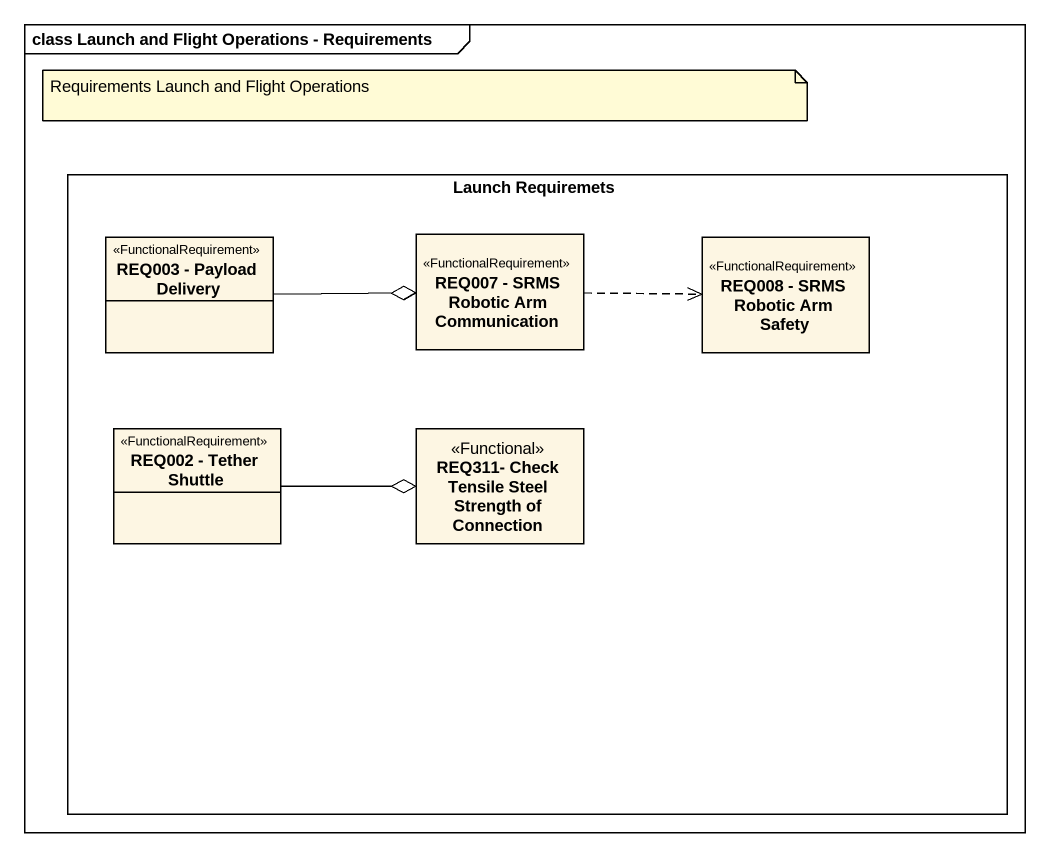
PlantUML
@startuml
mainframe class Launch and Flight Operations - Requirements
hide circle
hide empty members
rectangle "Launch Requiremets" as Launch_Requiremets {
  class "REQ003 - Payload Delivery" as REQ003_Payload_Delivery <<FunctionalRequirement>>
  class "REQ007 - SRMS Robotic Arm Communication" as REQ007_SRMS_Robotic_Arm <<FunctionalRequirement>>
  class "REQ008 - SRMS Robotic Arm Safety" as REQ008_SRMS_Robotic_Arm <<FunctionalRequirement>>
  class "REQ002 - Tether Shuttle" as REQ002_Tether_Shuttle <<FunctionalRequirement>>
  class "REQ311- Check Tensile Steel Strength of Connection" as REQ311_Check_Tensile_Steel <<Functional>>
}
REQ003_Payload_Delivery -right-o REQ007_SRMS_Robotic_Arm
REQ007_SRMS_Robotic_Arm .right.> REQ008_SRMS_Robotic_Arm
REQ002_Tether_Shuttle -right-o REQ311_Check_Tensile_Steel
note as N1
  Requirements Launch and Flight Operations
end note
@enduml
